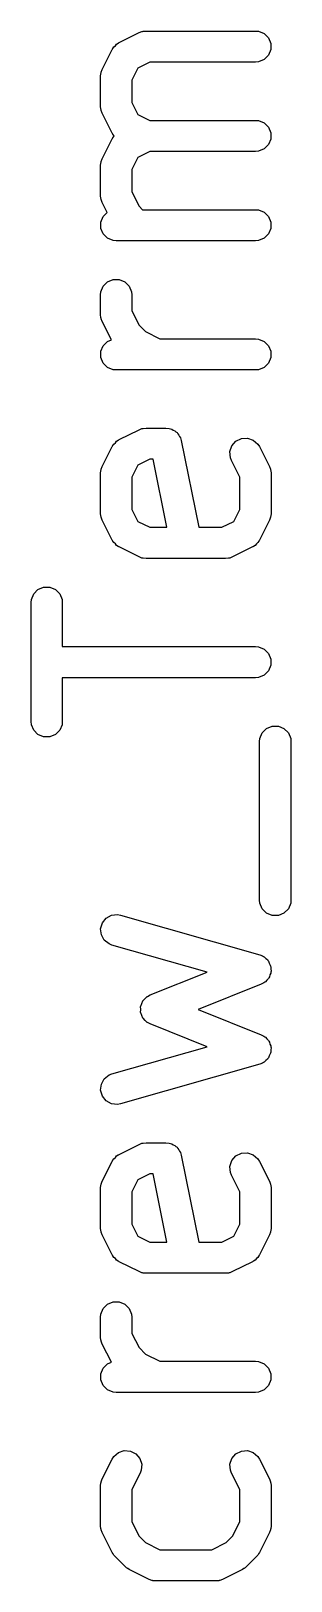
# Model space of a CAD drawing. Extents: x 0.58 to 7.69, y -5.21 to -0.56.
# Drawn here: x 7.1463 to 7.1954, y -1.2539 to -0.9612 of the extents above; entities that cross this region are included whole.
import ezdxf

# ---------------------------------------------------------------- set-up
doc = ezdxf.new("R2010")
doc.units = 0
doc.header["$MEASUREMENT"] = 0
doc.layers.add('BLACK', color=7, linetype='CONTINUOUS')

msp = doc.modelspace()

# ---------------------------------------------------------------- linework, layer by layer
at = {"layer": 'BLACK', "linetype": 'CONTINUOUS'}
for p, q in [((7.16297, -0.96335), (7.16672, -0.96148)), ((7.16672, -0.96148), (7.16726, -0.96127)), ((7.16726, -0.96127), (7.16737, -0.96126)), ((7.16737, -0.96126), (7.16746, -0.96122)), ((7.16746, -0.96122), (7.16804, -0.96117)), ((7.16804, -0.96117), (7.18866, -0.96117)), ((7.18866, -0.96117), (7.18924, -0.96122)), ((7.18924, -0.96122), (7.1903, -0.96166)), ((7.1903, -0.96166), (7.19112, -0.96248)), ((7.19112, -0.96248), (7.19156, -0.96354)), ((7.15977, -0.96842), (7.16165, -0.96467)), ((7.16165, -0.96467), (7.16171, -0.96458)), ((7.16171, -0.96458), (7.16172, -0.96453)), ((7.16172, -0.96453), (7.16177, -0.96447)), ((7.16177, -0.96447), (7.16196, -0.96418)), ((7.16196, -0.96418), (7.16224, -0.96394)), ((7.16224, -0.96394), (7.16248, -0.96366)), ((7.16248, -0.96366), (7.16277, -0.96348)), ((7.16277, -0.96348), (7.16283, -0.96343)), ((7.16283, -0.96343), (7.16287, -0.96341)), ((7.16287, -0.96341), (7.16297, -0.96335)), ((7.19112, -0.96576), (7.1903, -0.96657)), ((7.19156, -0.96469), (7.19112, -0.96576)), ((7.19156, -0.96354), (7.19156, -0.96469)), ((7.15956, -0.96907), (7.15957, -0.96896)), ((7.15957, -0.96896), (7.15977, -0.96842)), ((7.16649, -0.96819), (7.16537, -0.97044)), ((7.16874, -0.96707), (7.16649, -0.96819)), ((7.18866, -0.96707), (7.16874, -0.96707)), ((7.18924, -0.96701), (7.18866, -0.96707)), ((7.1903, -0.96657), (7.18924, -0.96701)), ((7.15946, -0.96974), (7.15952, -0.96917)), ((7.15946, -0.97537), (7.15946, -0.96974)), ((7.15952, -0.96917), (7.15956, -0.96907)), ((7.16537, -0.97044), (7.16537, -0.97467)), ((7.16537, -0.97467), (7.16649, -0.97692)), ((7.15952, -0.97594), (7.15946, -0.97537)), ((7.15956, -0.97604), (7.15952, -0.97594)), ((7.15957, -0.97615), (7.15956, -0.97604)), ((7.15977, -0.97669), (7.15957, -0.97615)), ((7.16165, -0.98044), (7.15977, -0.97669)), ((7.16649, -0.97692), (7.16874, -0.97804)), ((7.16171, -0.98053), (7.16165, -0.98044)), ((7.16172, -0.98058), (7.16171, -0.98053)), ((7.16177, -0.98063), (7.16172, -0.98058)), ((7.16196, -0.98093), (7.16177, -0.98063)), ((7.16874, -0.97804), (7.18866, -0.97804)), ((7.18866, -0.97804), (7.18924, -0.97809)), ((7.18924, -0.97809), (7.1903, -0.97854)), ((7.1903, -0.97854), (7.19112, -0.97935)), ((7.19112, -0.97935), (7.19156, -0.98041)), ((7.19156, -0.98041), (7.19156, -0.98157)), ((7.15977, -0.98529), (7.16165, -0.98155)), ((7.16165, -0.98155), (7.16171, -0.98145)), ((7.16171, -0.98145), (7.16172, -0.9814)), ((7.16172, -0.9814), (7.16177, -0.98135)), ((7.16177, -0.98135), (7.16196, -0.98106)), ((7.16203, -0.98099), (7.16196, -0.98093)), ((7.16196, -0.98106), (7.16203, -0.98099)), ((7.1903, -0.98345), (7.18924, -0.98389)), ((7.19112, -0.98263), (7.1903, -0.98345)), ((7.19156, -0.98157), (7.19112, -0.98263)), ((7.15946, -0.98662), (7.15952, -0.98604)), ((7.15952, -0.98604), (7.15956, -0.98594)), ((7.15956, -0.98594), (7.15957, -0.98584)), ((7.15957, -0.98584), (7.15977, -0.98529)), ((7.16649, -0.98507), (7.16537, -0.98731)), ((7.16874, -0.98394), (7.16649, -0.98507)), ((7.18866, -0.98394), (7.16874, -0.98394)), ((7.18924, -0.98389), (7.18866, -0.98394)), ((7.15946, -0.99224), (7.15946, -0.98662)), ((7.16537, -0.98731), (7.16537, -0.99154)), ((7.15952, -0.99282), (7.15946, -0.99224)), ((7.16537, -0.99154), (7.16672, -0.99424)), ((7.15956, -0.99291), (7.15952, -0.99282)), ((7.15957, -0.99302), (7.15956, -0.99291)), ((7.15977, -0.99356), (7.15957, -0.99302)), ((7.16072, -0.99546), (7.15977, -0.99356)), ((7.16672, -0.99424), (7.16739, -0.99491)), ((7.16739, -0.99491), (7.18866, -0.99491)), ((7.18866, -0.99491), (7.18924, -0.99497)), ((7.18924, -0.99497), (7.1903, -0.99541)), ((7.15952, -0.99729), (7.15996, -0.99622)), ((7.15952, -0.99844), (7.15952, -0.99729)), ((7.15996, -0.99622), (7.16072, -0.99546)), ((7.1903, -0.99541), (7.19112, -0.99622)), ((7.19112, -0.99622), (7.19156, -0.99729)), ((7.19156, -0.99729), (7.19156, -0.99844)), ((7.15996, -0.9995), (7.15952, -0.99844)), ((7.16077, -1.00032), (7.15996, -0.9995)), ((7.16184, -1.00076), (7.16077, -1.00032)), ((7.16242, -1.00082), (7.16184, -1.00076)), ((7.18866, -1.00082), (7.16242, -1.00082)), ((7.18924, -1.00076), (7.18866, -1.00082)), ((7.1903, -1.00032), (7.18924, -1.00076)), ((7.19112, -0.9995), (7.1903, -1.00032)), ((7.19156, -0.99844), (7.19112, -0.9995)), ((7.15952, -1.01041), (7.15996, -1.00935)), ((7.15996, -1.00935), (7.16077, -1.00853)), ((7.16077, -1.00853), (7.16184, -1.00809)), ((7.16184, -1.00809), (7.16299, -1.00809)), ((7.16299, -1.00809), (7.16406, -1.00853)), ((7.16406, -1.00853), (7.16487, -1.00935)), ((7.16487, -1.00935), (7.16531, -1.01041)), ((7.15946, -1.01099), (7.15952, -1.01041)), ((7.15946, -1.01474), (7.15946, -1.01099)), ((7.16531, -1.01041), (7.16537, -1.01099)), ((7.16537, -1.01099), (7.16537, -1.01404)), ((7.15952, -1.01531), (7.15946, -1.01474)), ((7.15956, -1.01541), (7.15952, -1.01531)), ((7.15957, -1.01552), (7.15956, -1.01541)), ((7.15977, -1.01606), (7.15957, -1.01552)), ((7.16537, -1.01404), (7.16672, -1.01674)), ((7.16149, -1.01949), (7.15977, -1.01606)), ((7.16672, -1.01674), (7.16791, -1.01793)), ((7.16791, -1.01793), (7.17061, -1.01928)), ((7.15952, -1.02166), (7.15996, -1.0206)), ((7.15952, -1.02281), (7.15952, -1.02166)), ((7.15996, -1.0206), (7.16077, -1.01978)), ((7.16077, -1.01978), (7.16149, -1.01949)), ((7.17061, -1.01928), (7.18866, -1.01928)), ((7.18866, -1.01928), (7.18924, -1.01934)), ((7.18924, -1.01934), (7.1903, -1.01978)), ((7.1903, -1.01978), (7.19112, -1.0206)), ((7.19112, -1.0206), (7.19156, -1.02166)), ((7.19156, -1.02166), (7.19156, -1.02281)), ((7.15996, -1.02388), (7.15952, -1.02281)), ((7.16077, -1.02469), (7.15996, -1.02388)), ((7.19112, -1.02388), (7.1903, -1.02469)), ((7.19156, -1.02281), (7.19112, -1.02388)), ((7.16184, -1.02513), (7.16077, -1.02469)), ((7.16242, -1.02519), (7.16184, -1.02513)), ((7.18866, -1.02519), (7.16242, -1.02519)), ((7.18924, -1.02513), (7.18866, -1.02519)), ((7.1903, -1.02469), (7.18924, -1.02513)), ((7.16672, -1.03647), (7.16726, -1.03626)), ((7.16726, -1.03626), (7.16737, -1.03625)), ((7.16737, -1.03625), (7.16746, -1.03621)), ((7.16746, -1.03621), (7.16804, -1.03616)), ((7.16804, -1.03616), (7.17179, -1.03616)), ((7.17179, -1.03616), (7.17237, -1.03621)), ((7.17237, -1.03621), (7.17263, -1.03632)), ((7.16177, -1.03946), (7.16196, -1.03917)), ((7.16196, -1.03917), (7.16224, -1.03893)), ((7.16224, -1.03893), (7.16248, -1.03865)), ((7.16248, -1.03865), (7.16277, -1.03847)), ((7.16277, -1.03847), (7.16283, -1.03842)), ((7.16283, -1.03842), (7.16287, -1.0384)), ((7.16287, -1.0384), (7.16297, -1.03834)), ((7.16297, -1.03834), (7.16672, -1.03647)), ((7.17263, -1.03632), (7.17292, -1.03638)), ((7.17292, -1.03638), (7.17316, -1.03654)), ((7.17316, -1.03654), (7.17343, -1.03665)), ((7.17343, -1.03665), (7.17363, -1.03686)), ((7.17363, -1.03686), (7.17387, -1.03702)), ((7.17387, -1.03702), (7.17404, -1.03726)), ((7.17404, -1.03726), (7.17424, -1.03747)), ((7.17424, -1.03747), (7.17436, -1.03774)), ((7.17436, -1.03774), (7.17452, -1.03798)), ((7.17452, -1.03798), (7.17468, -1.03853)), ((7.17468, -1.03853), (7.17796, -1.0549)), ((7.18422, -1.03952), (7.18498, -1.03865)), ((7.18498, -1.03865), (7.18601, -1.03814)), ((7.18601, -1.03814), (7.18716, -1.03805)), ((7.18716, -1.03805), (7.18825, -1.03842)), ((7.18825, -1.03842), (7.18912, -1.03917)), ((7.18912, -1.03917), (7.18943, -1.03966)), ((7.15977, -1.04341), (7.16165, -1.03966)), ((7.16165, -1.03966), (7.16171, -1.03957)), ((7.16171, -1.03957), (7.16172, -1.03952)), ((7.16172, -1.03952), (7.16177, -1.03946)), ((7.16874, -1.04206), (7.16649, -1.04318)), ((7.16937, -1.04206), (7.16874, -1.04206)), ((7.17194, -1.0549), (7.16937, -1.04206)), ((7.18386, -1.04061), (7.18422, -1.03952)), ((7.18394, -1.04176), (7.18386, -1.04061)), ((7.18415, -1.0423), (7.18394, -1.04176)), ((7.18943, -1.03966), (7.1913, -1.04341)), ((7.15946, -1.04473), (7.15952, -1.04416)), ((7.15946, -1.05223), (7.15946, -1.04473)), ((7.15952, -1.04416), (7.15956, -1.04406)), ((7.15956, -1.04406), (7.15957, -1.04395)), ((7.15957, -1.04395), (7.15977, -1.04341)), ((7.16649, -1.04318), (7.16537, -1.04543)), ((7.18571, -1.04543), (7.18415, -1.0423)), ((7.1913, -1.04341), (7.19151, -1.04395)), ((7.19151, -1.04395), (7.19152, -1.04406)), ((7.19152, -1.04406), (7.19156, -1.04416)), ((7.19156, -1.04416), (7.19161, -1.04473)), ((7.19161, -1.04473), (7.19161, -1.05223)), ((7.16537, -1.04543), (7.16537, -1.05153)), ((7.18571, -1.05153), (7.18571, -1.04543)), ((7.15952, -1.05281), (7.15946, -1.05223)), ((7.15956, -1.05291), (7.15952, -1.05281)), ((7.15957, -1.05301), (7.15956, -1.05291)), ((7.15977, -1.05355), (7.15957, -1.05301)), ((7.16165, -1.0573), (7.15977, -1.05355)), ((7.16537, -1.05153), (7.16649, -1.05378)), ((7.16649, -1.05378), (7.16874, -1.0549)), ((7.18234, -1.0549), (7.18459, -1.05378)), ((7.18459, -1.05378), (7.18571, -1.05153)), ((7.1913, -1.05355), (7.18943, -1.0573)), ((7.19151, -1.05301), (7.1913, -1.05355)), ((7.19152, -1.05291), (7.19151, -1.05301)), ((7.19156, -1.05281), (7.19152, -1.05291)), ((7.19161, -1.05223), (7.19156, -1.05281)), ((7.16874, -1.0549), (7.17194, -1.0549)), ((7.17796, -1.0549), (7.18234, -1.0549)), ((7.16171, -1.0574), (7.16165, -1.0573)), ((7.16172, -1.05744), (7.16171, -1.0574)), ((7.16177, -1.0575), (7.16172, -1.05744)), ((7.16196, -1.05779), (7.16177, -1.0575)), ((7.16224, -1.05803), (7.16196, -1.05779)), ((7.16248, -1.05831), (7.16224, -1.05803)), ((7.16277, -1.0585), (7.16248, -1.05831)), ((7.16283, -1.05855), (7.16277, -1.0585)), ((7.16287, -1.05856), (7.16283, -1.05855)), ((7.16297, -1.05862), (7.16287, -1.05856)), ((7.16672, -1.0605), (7.16297, -1.05862)), ((7.18811, -1.05862), (7.18436, -1.0605)), ((7.1882, -1.05856), (7.18811, -1.05862)), ((7.18825, -1.05855), (7.1882, -1.05856)), ((7.18831, -1.0585), (7.18825, -1.05855)), ((7.1886, -1.05831), (7.18831, -1.0585)), ((7.18884, -1.05803), (7.1886, -1.05831)), ((7.18912, -1.05779), (7.18884, -1.05803)), ((7.1893, -1.0575), (7.18912, -1.05779)), ((7.18935, -1.05744), (7.1893, -1.0575)), ((7.18937, -1.0574), (7.18935, -1.05744)), ((7.18943, -1.0573), (7.18937, -1.0574)), ((7.16726, -1.0607), (7.16672, -1.0605)), ((7.16737, -1.06071), (7.16726, -1.0607)), ((7.16746, -1.06075), (7.16737, -1.06071)), ((7.16804, -1.06081), (7.16746, -1.06075)), ((7.17554, -1.06081), (7.16804, -1.06081)), ((7.18304, -1.06081), (7.17554, -1.06081)), ((7.18361, -1.06075), (7.18304, -1.06081)), ((7.18371, -1.06071), (7.18361, -1.06075)), ((7.18382, -1.0607), (7.18371, -1.06071)), ((7.18436, -1.0605), (7.18382, -1.0607)), ((7.1464, -1.06853), (7.14684, -1.06746)), ((7.14684, -1.06746), (7.14765, -1.06665)), ((7.14765, -1.06665), (7.14872, -1.06621)), ((7.14872, -1.06621), (7.14987, -1.06621)), ((7.14987, -1.06621), (7.15093, -1.06665)), ((7.15093, -1.06665), (7.15175, -1.06746)), ((7.15175, -1.06746), (7.15219, -1.06853)), ((7.14634, -1.0691), (7.1464, -1.06853)), ((7.14634, -1.0916), (7.14634, -1.0691)), ((7.15219, -1.06853), (7.15224, -1.0691)), ((7.15224, -1.0691), (7.15224, -1.0774)), ((7.15224, -1.0774), (7.18866, -1.0774)), ((7.18866, -1.0774), (7.18924, -1.07746)), ((7.18924, -1.07746), (7.1903, -1.0779)), ((7.1903, -1.0779), (7.19112, -1.07871)), ((7.19112, -1.07871), (7.19156, -1.07978)), ((7.19156, -1.07978), (7.19156, -1.08093)), ((7.1903, -1.08281), (7.18924, -1.08325)), ((7.19112, -1.08199), (7.1903, -1.08281)), ((7.19156, -1.08093), (7.19112, -1.08199)), ((7.18866, -1.08331), (7.15224, -1.08331)), ((7.15224, -1.08331), (7.15224, -1.0916)), ((7.18924, -1.08325), (7.18866, -1.08331)), ((7.1464, -1.09218), (7.14634, -1.0916)), ((7.15224, -1.0916), (7.15219, -1.09218)), ((7.14684, -1.09324), (7.1464, -1.09218)), ((7.14765, -1.09406), (7.14684, -1.09324)), ((7.14872, -1.0945), (7.14765, -1.09406)), ((7.14987, -1.0945), (7.14872, -1.0945)), ((7.15093, -1.09406), (7.14987, -1.0945)), ((7.15175, -1.09324), (7.15093, -1.09406)), ((7.15219, -1.09218), (7.15175, -1.09324)), ((7.18946, -1.09535), (7.18952, -1.09478)), ((7.18952, -1.09478), (7.18996, -1.09371)), ((7.18996, -1.09371), (7.19077, -1.0929)), ((7.19077, -1.0929), (7.19184, -1.09246)), ((7.19184, -1.09246), (7.19299, -1.09246)), ((7.19299, -1.09246), (7.19405, -1.0929)), ((7.19405, -1.0929), (7.19487, -1.09371)), ((7.19487, -1.09371), (7.19531, -1.09478)), ((7.19531, -1.09478), (7.19536, -1.09535)), ((7.18946, -1.12535), (7.18946, -1.09535)), ((7.19536, -1.09535), (7.19536, -1.12535)), ((7.18952, -1.12592), (7.18946, -1.12535)), ((7.18996, -1.12699), (7.18952, -1.12592)), ((7.19077, -1.1278), (7.18996, -1.12699)), ((7.19487, -1.12699), (7.19405, -1.1278)), ((7.19531, -1.12592), (7.19487, -1.12699)), ((7.19536, -1.12535), (7.19531, -1.12592)), ((7.15947, -1.13073), (7.15979, -1.12962)), ((7.15979, -1.12962), (7.16051, -1.12872)), ((7.16051, -1.12872), (7.16151, -1.12816)), ((7.16151, -1.12816), (7.16266, -1.12803)), ((7.16266, -1.12803), (7.16323, -1.12813)), ((7.16323, -1.12813), (7.18947, -1.13563)), ((7.19184, -1.12824), (7.19077, -1.1278)), ((7.19299, -1.12824), (7.19184, -1.12824)), ((7.19405, -1.1278), (7.19299, -1.12824)), ((7.1596, -1.13188), (7.15947, -1.13073)), ((7.16016, -1.13288), (7.1596, -1.13188)), ((7.16107, -1.1336), (7.16016, -1.13288)), ((7.1616, -1.13381), (7.16107, -1.1336)), ((7.17955, -1.13894), (7.1616, -1.13381)), ((7.18947, -1.13563), (7.19001, -1.13584)), ((7.19001, -1.13584), (7.19016, -1.13596)), ((7.19016, -1.13596), (7.19033, -1.13604)), ((7.19033, -1.13604), (7.19061, -1.13632)), ((7.19061, -1.13632), (7.19091, -1.13656)), ((7.19091, -1.13656), (7.19101, -1.13673)), ((7.19101, -1.13673), (7.19114, -1.13686)), ((7.19114, -1.13686), (7.19128, -1.13723)), ((7.19128, -1.13723), (7.19147, -1.13757)), ((7.19147, -1.13757), (7.19149, -1.13776)), ((7.19149, -1.13776), (7.19156, -1.13793)), ((7.19161, -1.13871), (7.19155, -1.13889)), ((7.19156, -1.13793), (7.19156, -1.13832)), ((7.19156, -1.13832), (7.19161, -1.13871)), ((7.16882, -1.14323), (7.17955, -1.13894)), ((7.18976, -1.14121), (7.17787, -1.14597)), ((7.19027, -1.14095), (7.18976, -1.14121)), ((7.19041, -1.14081), (7.19027, -1.14095)), ((7.19057, -1.14072), (7.19041, -1.14081)), ((7.19082, -1.14042), (7.19057, -1.14072)), ((7.1911, -1.14014), (7.19082, -1.14042)), ((7.19117, -1.13997), (7.1911, -1.14014)), ((7.19129, -1.13982), (7.19117, -1.13997)), ((7.1914, -1.13944), (7.19129, -1.13982)), ((7.19155, -1.13908), (7.1914, -1.13944)), ((7.19155, -1.13889), (7.19155, -1.13908)), ((7.16724, -1.14486), (7.16744, -1.14436)), ((7.16744, -1.14436), (7.16747, -1.14433)), ((7.16747, -1.14433), (7.16748, -1.1443)), ((7.16748, -1.1443), (7.16787, -1.14392)), ((7.16787, -1.14392), (7.16824, -1.14354)), ((7.16824, -1.14354), (7.16828, -1.14352)), ((7.16828, -1.14352), (7.1683, -1.1435)), ((7.1683, -1.1435), (7.16882, -1.14323)), ((7.16701, -1.14543), (7.16703, -1.1454)), ((7.16702, -1.14597), (7.16701, -1.14543)), ((7.16701, -1.14651), (7.16702, -1.14597)), ((7.16703, -1.14655), (7.16701, -1.14651)), ((7.16703, -1.14536), (7.16724, -1.14486)), ((7.16703, -1.1454), (7.16703, -1.14536)), ((7.16703, -1.14658), (7.16703, -1.14655)), ((7.16724, -1.14708), (7.16703, -1.14658)), ((7.16744, -1.14758), (7.16724, -1.14708)), ((7.17787, -1.14597), (7.18976, -1.15073)), ((7.16747, -1.14761), (7.16744, -1.14758)), ((7.16748, -1.14764), (7.16747, -1.14761)), ((7.16787, -1.14802), (7.16748, -1.14764)), ((7.16824, -1.14841), (7.16787, -1.14802)), ((7.16828, -1.14842), (7.16824, -1.14841)), ((7.1683, -1.14845), (7.16828, -1.14842)), ((7.16882, -1.14871), (7.1683, -1.14845)), ((7.17955, -1.153), (7.16882, -1.14871)), ((7.1616, -1.15813), (7.17955, -1.153)), ((7.18976, -1.15073), (7.19027, -1.15099)), ((7.19027, -1.15099), (7.19041, -1.15113)), ((7.19041, -1.15113), (7.19057, -1.15122)), ((7.19057, -1.15122), (7.19082, -1.15153)), ((7.19082, -1.15153), (7.1911, -1.1518)), ((7.1911, -1.1518), (7.19117, -1.15197)), ((7.19117, -1.15197), (7.19129, -1.15212)), ((7.19129, -1.15212), (7.1914, -1.1525)), ((7.1914, -1.1525), (7.19155, -1.15286)), ((7.19155, -1.15286), (7.19155, -1.15305)), ((7.19155, -1.15305), (7.19161, -1.15323)), ((7.19161, -1.15323), (7.19156, -1.15362)), ((7.18947, -1.15631), (7.16323, -1.16381)), ((7.19001, -1.1561), (7.18947, -1.15631)), ((7.19016, -1.15598), (7.19001, -1.1561)), ((7.19033, -1.1559), (7.19016, -1.15598)), ((7.19061, -1.15562), (7.19033, -1.1559)), ((7.19091, -1.15538), (7.19061, -1.15562)), ((7.19101, -1.15521), (7.19091, -1.15538)), ((7.19114, -1.15508), (7.19101, -1.15521)), ((7.19128, -1.15472), (7.19114, -1.15508)), ((7.19147, -1.15437), (7.19128, -1.15472)), ((7.19149, -1.15419), (7.19147, -1.15437)), ((7.19156, -1.15401), (7.19149, -1.15419)), ((7.19156, -1.15362), (7.19156, -1.15401)), ((7.1596, -1.16007), (7.16016, -1.15906)), ((7.16016, -1.15906), (7.16107, -1.15834)), ((7.16107, -1.15834), (7.1616, -1.15813)), ((7.15947, -1.16121), (7.1596, -1.16007)), ((7.15979, -1.16232), (7.15947, -1.16121)), ((7.16051, -1.16322), (7.15979, -1.16232)), ((7.16151, -1.16378), (7.16051, -1.16322)), ((7.16266, -1.16391), (7.16151, -1.16378)), ((7.16323, -1.16381), (7.16266, -1.16391)), ((7.16224, -1.17391), (7.16248, -1.17363)), ((7.16248, -1.17363), (7.16277, -1.17345)), ((7.16277, -1.17345), (7.16283, -1.1734)), ((7.16283, -1.1734), (7.16287, -1.17339)), ((7.16287, -1.17339), (7.16297, -1.17333)), ((7.16297, -1.17333), (7.16672, -1.17145)), ((7.16672, -1.17145), (7.16726, -1.17124)), ((7.16726, -1.17124), (7.16737, -1.17124)), ((7.16737, -1.17124), (7.16746, -1.1712)), ((7.16746, -1.1712), (7.16804, -1.17114)), ((7.16804, -1.17114), (7.17179, -1.17114)), ((7.17179, -1.17114), (7.17237, -1.1712)), ((7.17237, -1.1712), (7.17263, -1.17131)), ((7.17263, -1.17131), (7.17292, -1.17136)), ((7.17292, -1.17136), (7.17316, -1.17152)), ((7.17316, -1.17152), (7.17343, -1.17164)), ((7.17343, -1.17164), (7.17363, -1.17184)), ((7.17363, -1.17184), (7.17387, -1.172)), ((7.17387, -1.172), (7.17404, -1.17224)), ((7.17404, -1.17224), (7.17424, -1.17245)), ((7.17424, -1.17245), (7.17436, -1.17272)), ((7.17436, -1.17272), (7.17452, -1.17296)), ((7.17452, -1.17296), (7.17468, -1.17351)), ((7.17468, -1.17351), (7.17796, -1.18989)), ((7.18422, -1.1745), (7.18498, -1.17363)), ((7.18498, -1.17363), (7.18601, -1.17312)), ((7.18601, -1.17312), (7.18716, -1.17304)), ((7.18716, -1.17304), (7.18825, -1.1734)), ((7.18825, -1.1734), (7.18912, -1.17416)), ((7.15977, -1.1784), (7.16165, -1.17465)), ((7.16165, -1.17465), (7.16171, -1.17455)), ((7.16171, -1.17455), (7.16172, -1.1745)), ((7.16172, -1.1745), (7.16177, -1.17445)), ((7.16177, -1.17445), (7.16196, -1.17416)), ((7.16196, -1.17416), (7.16224, -1.17391)), ((7.18386, -1.1756), (7.18422, -1.1745)), ((7.18394, -1.17675), (7.18386, -1.1756)), ((7.18415, -1.17729), (7.18394, -1.17675)), ((7.18912, -1.17416), (7.18943, -1.17465)), ((7.18943, -1.17465), (7.1913, -1.1784)), ((7.15946, -1.17972), (7.15952, -1.17914)), ((7.15946, -1.18722), (7.15946, -1.17972)), ((7.15952, -1.17914), (7.15956, -1.17904)), ((7.15956, -1.17904), (7.15957, -1.17894)), ((7.15957, -1.17894), (7.15977, -1.1784)), ((7.16649, -1.17817), (7.16537, -1.18041)), ((7.16874, -1.17704), (7.16649, -1.17817)), ((7.16937, -1.17704), (7.16874, -1.17704)), ((7.17194, -1.18989), (7.16937, -1.17704)), ((7.18571, -1.18041), (7.18415, -1.17729)), ((7.1913, -1.1784), (7.19151, -1.17894)), ((7.19151, -1.17894), (7.19152, -1.17904)), ((7.19152, -1.17904), (7.19156, -1.17914)), ((7.19156, -1.17914), (7.19161, -1.17972)), ((7.19161, -1.17972), (7.19161, -1.18722)), ((7.16537, -1.18041), (7.16537, -1.18652)), ((7.18571, -1.18652), (7.18571, -1.18041)), ((7.15952, -1.18779), (7.15946, -1.18722)), ((7.15956, -1.18789), (7.15952, -1.18779)), ((7.15957, -1.188), (7.15956, -1.18789)), ((7.15977, -1.18854), (7.15957, -1.188)), ((7.16165, -1.19229), (7.15977, -1.18854)), ((7.16537, -1.18652), (7.16649, -1.18876)), ((7.18459, -1.18876), (7.18571, -1.18652)), ((7.1913, -1.18854), (7.18943, -1.19229)), ((7.19151, -1.188), (7.1913, -1.18854)), ((7.19152, -1.18789), (7.19151, -1.188)), ((7.19156, -1.18779), (7.19152, -1.18789)), ((7.19161, -1.18722), (7.19156, -1.18779)), ((7.16649, -1.18876), (7.16874, -1.18989)), ((7.16874, -1.18989), (7.17194, -1.18989)), ((7.17796, -1.18989), (7.18234, -1.18989)), ((7.18234, -1.18989), (7.18459, -1.18876)), ((7.16171, -1.19238), (7.16165, -1.19229)), ((7.16172, -1.19243), (7.16171, -1.19238)), ((7.16177, -1.19248), (7.16172, -1.19243)), ((7.16196, -1.19278), (7.16177, -1.19248)), ((7.16224, -1.19302), (7.16196, -1.19278)), ((7.16248, -1.1933), (7.16224, -1.19302)), ((7.16277, -1.19348), (7.16248, -1.1933)), ((7.16283, -1.19353), (7.16277, -1.19348)), ((7.16287, -1.19355), (7.16283, -1.19353)), ((7.16297, -1.19361), (7.16287, -1.19355)), ((7.16672, -1.19548), (7.16297, -1.19361)), ((7.18811, -1.19361), (7.18436, -1.19548)), ((7.1882, -1.19355), (7.18811, -1.19361)), ((7.18825, -1.19353), (7.1882, -1.19355)), ((7.18831, -1.19348), (7.18825, -1.19353)), ((7.1886, -1.1933), (7.18831, -1.19348)), ((7.18884, -1.19302), (7.1886, -1.1933)), ((7.18912, -1.19278), (7.18884, -1.19302)), ((7.1893, -1.19248), (7.18912, -1.19278)), ((7.18935, -1.19243), (7.1893, -1.19248)), ((7.18937, -1.19238), (7.18935, -1.19243)), ((7.18943, -1.19229), (7.18937, -1.19238)), ((7.16726, -1.19569), (7.16672, -1.19548)), ((7.16737, -1.19569), (7.16726, -1.19569)), ((7.16746, -1.19574), (7.16737, -1.19569)), ((7.16804, -1.19579), (7.16746, -1.19574)), ((7.17554, -1.19579), (7.16804, -1.19579)), ((7.18304, -1.19579), (7.17554, -1.19579)), ((7.18361, -1.19574), (7.18304, -1.19579)), ((7.18371, -1.19569), (7.18361, -1.19574)), ((7.18382, -1.19569), (7.18371, -1.19569)), ((7.18436, -1.19548), (7.18382, -1.19569)), ((7.15952, -1.20351), (7.15996, -1.20245)), ((7.15996, -1.20245), (7.16077, -1.20163)), ((7.16077, -1.20163), (7.16184, -1.20119)), ((7.16184, -1.20119), (7.16299, -1.20119)), ((7.16299, -1.20119), (7.16406, -1.20163)), ((7.16406, -1.20163), (7.16487, -1.20245)), ((7.16487, -1.20245), (7.16531, -1.20351)), ((7.15946, -1.20409), (7.15952, -1.20351)), ((7.15946, -1.20784), (7.15946, -1.20409)), ((7.16531, -1.20351), (7.16537, -1.20409)), ((7.16537, -1.20409), (7.16537, -1.20714)), ((7.15952, -1.20841), (7.15946, -1.20784)), ((7.15956, -1.20851), (7.15952, -1.20841)), ((7.15957, -1.20862), (7.15956, -1.20851)), ((7.15977, -1.20916), (7.15957, -1.20862)), ((7.16537, -1.20714), (7.16672, -1.20984)), ((7.16149, -1.21259), (7.15977, -1.20916)), ((7.16672, -1.20984), (7.16791, -1.21104)), ((7.16791, -1.21104), (7.17061, -1.21238)), ((7.15952, -1.21476), (7.15996, -1.2137)), ((7.15952, -1.21591), (7.15952, -1.21476)), ((7.15996, -1.2137), (7.16077, -1.21288)), ((7.16077, -1.21288), (7.16149, -1.21259)), ((7.17061, -1.21238), (7.18866, -1.21238)), ((7.18866, -1.21238), (7.18924, -1.21244)), ((7.18924, -1.21244), (7.1903, -1.21288)), ((7.1903, -1.21288), (7.19112, -1.2137)), ((7.19112, -1.2137), (7.19156, -1.21476)), ((7.19156, -1.21476), (7.19156, -1.21591)), ((7.15996, -1.21698), (7.15952, -1.21591)), ((7.16077, -1.21779), (7.15996, -1.21698)), ((7.16184, -1.21823), (7.16077, -1.21779)), ((7.1903, -1.21779), (7.18924, -1.21823)), ((7.19112, -1.21698), (7.1903, -1.21779)), ((7.19156, -1.21591), (7.19112, -1.21698)), ((7.16242, -1.21829), (7.16184, -1.21823)), ((7.18866, -1.21829), (7.16242, -1.21829)), ((7.18924, -1.21823), (7.18866, -1.21829)), ((7.16283, -1.22964), (7.16392, -1.22928)), ((7.16392, -1.22928), (7.16507, -1.22936)), ((7.16507, -1.22936), (7.1661, -1.22988)), ((7.18498, -1.22988), (7.18601, -1.22936)), ((7.18601, -1.22936), (7.18716, -1.22928)), ((7.18716, -1.22928), (7.18825, -1.22964)), ((7.15977, -1.23464), (7.16165, -1.23089)), ((7.16165, -1.23089), (7.16196, -1.2304)), ((7.16196, -1.2304), (7.16283, -1.22964)), ((7.1661, -1.22988), (7.16686, -1.23075)), ((7.16686, -1.23075), (7.16722, -1.23184)), ((7.16722, -1.23184), (7.16714, -1.23299)), ((7.18386, -1.23184), (7.18422, -1.23075)), ((7.18394, -1.23299), (7.18386, -1.23184)), ((7.18422, -1.23075), (7.18498, -1.22988)), ((7.18825, -1.22964), (7.18912, -1.2304)), ((7.18912, -1.2304), (7.18943, -1.23089)), ((7.18943, -1.23089), (7.1913, -1.23464)), ((7.15952, -1.23538), (7.15956, -1.23529)), ((7.15956, -1.23529), (7.15957, -1.23518)), ((7.15957, -1.23518), (7.15977, -1.23464)), ((7.16693, -1.23353), (7.16537, -1.23666)), ((7.16714, -1.23299), (7.16693, -1.23353)), ((7.18415, -1.23353), (7.18394, -1.23299)), ((7.18571, -1.23666), (7.18415, -1.23353)), ((7.1913, -1.23464), (7.19151, -1.23518)), ((7.19151, -1.23518), (7.19152, -1.23529)), ((7.19152, -1.23529), (7.19156, -1.23538)), ((7.15946, -1.23596), (7.15952, -1.23538)), ((7.15946, -1.24346), (7.15946, -1.23596)), ((7.16537, -1.23666), (7.16537, -1.24276)), ((7.18571, -1.24276), (7.18571, -1.23666)), ((7.19156, -1.23538), (7.19161, -1.23596)), ((7.19161, -1.23596), (7.19161, -1.24346)), ((7.15952, -1.24403), (7.15946, -1.24346)), ((7.15956, -1.24413), (7.15952, -1.24403)), ((7.15957, -1.24424), (7.15956, -1.24413)), ((7.16537, -1.24276), (7.16672, -1.24546)), ((7.18436, -1.24546), (7.18571, -1.24276)), ((7.19152, -1.24413), (7.19151, -1.24424)), ((7.19156, -1.24403), (7.19152, -1.24413)), ((7.19161, -1.24346), (7.19156, -1.24403)), ((7.15977, -1.24478), (7.15957, -1.24424)), ((7.16165, -1.24853), (7.15977, -1.24478)), ((7.16672, -1.24546), (7.16791, -1.24666)), ((7.16791, -1.24666), (7.17061, -1.248)), ((7.18047, -1.248), (7.18316, -1.24666)), ((7.18316, -1.24666), (7.18436, -1.24546)), ((7.1913, -1.24478), (7.18943, -1.24853)), ((7.19151, -1.24424), (7.1913, -1.24478)), ((7.16181, -1.24878), (7.16165, -1.24853)), ((7.16184, -1.24885), (7.16181, -1.24878)), ((7.1619, -1.24893), (7.16184, -1.24885)), ((7.16196, -1.24902), (7.1619, -1.24893)), ((7.16202, -1.24907), (7.16196, -1.24902)), ((7.1622, -1.2493), (7.16202, -1.24907)), ((7.16408, -1.25117), (7.1622, -1.2493)), ((7.17061, -1.248), (7.18047, -1.248)), ((7.18888, -1.2493), (7.187, -1.25117)), ((7.18906, -1.24907), (7.18888, -1.2493)), ((7.18912, -1.24902), (7.18906, -1.24907)), ((7.18918, -1.24893), (7.18912, -1.24902)), ((7.18924, -1.24885), (7.18918, -1.24893)), ((7.18927, -1.24878), (7.18924, -1.24885)), ((7.18943, -1.24853), (7.18927, -1.24878)), ((7.1643, -1.25136), (7.16408, -1.25117)), ((7.16435, -1.25142), (7.1643, -1.25136)), ((7.16444, -1.25147), (7.16435, -1.25142)), ((7.16452, -1.25154), (7.16444, -1.25147)), ((7.1646, -1.25157), (7.16452, -1.25154)), ((7.16484, -1.25172), (7.1646, -1.25157)), ((7.16859, -1.2536), (7.16484, -1.25172)), ((7.18623, -1.25172), (7.18248, -1.2536)), ((7.18648, -1.25157), (7.18623, -1.25172)), ((7.18655, -1.25154), (7.18648, -1.25157)), ((7.18663, -1.25147), (7.18655, -1.25154)), ((7.18672, -1.25142), (7.18663, -1.25147)), ((7.18677, -1.25136), (7.18672, -1.25142)), ((7.187, -1.25117), (7.18677, -1.25136)), ((7.16913, -1.25381), (7.16859, -1.2536)), ((7.16924, -1.25381), (7.16913, -1.25381)), ((7.16934, -1.25385), (7.16924, -1.25381)), ((7.16991, -1.25391), (7.16934, -1.25385)), ((7.18116, -1.25391), (7.16991, -1.25391)), ((7.18174, -1.25385), (7.18116, -1.25391)), ((7.18184, -1.25381), (7.18174, -1.25385)), ((7.18194, -1.25381), (7.18184, -1.25381)), ((7.18248, -1.2536), (7.18194, -1.25381))]:
    msp.add_line(p, q, dxfattribs=at)

doc.saveas('drawing.dxf')
